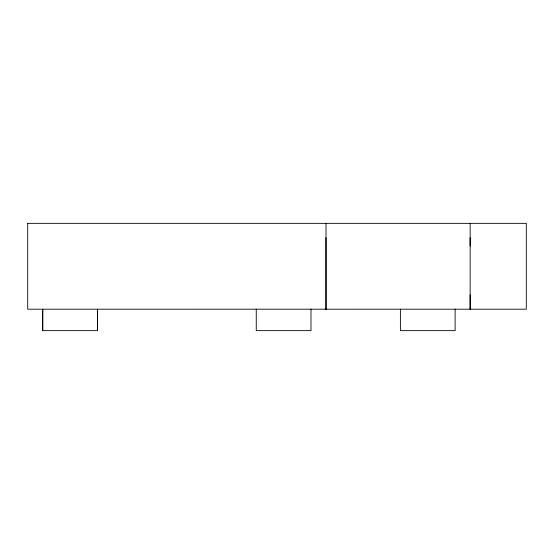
<?xml version="1.0" encoding="UTF-8"?>
<svg xmlns="http://www.w3.org/2000/svg" width="554" height="554" viewBox="0 0 554 554"><rect width="100%" height="100%" fill="white"/><g stroke="black" fill="none" stroke-linecap="round" stroke-linejoin="round"><path stroke-width="0.83" d="M42.72 330.648L42.72 309.194L42.72 330.648L97.449 330.648L97.449 309.194L97.449 330.648M326.001 223.352L326.001 309.187L326.001 237.618M400.397 309.194L400.397 330.648L455.125 330.648L455.125 309.194M470.145 223.352L470.145 309.194L470.145 294.846M470.145 237.645L470.145 246.094M310.981 309.194L310.981 330.648L256.253 330.648L256.253 309.194M27.7 223.352L27.7 309.201L526.3 309.187L526.3 223.352L27.7 223.352"/></g></svg>
